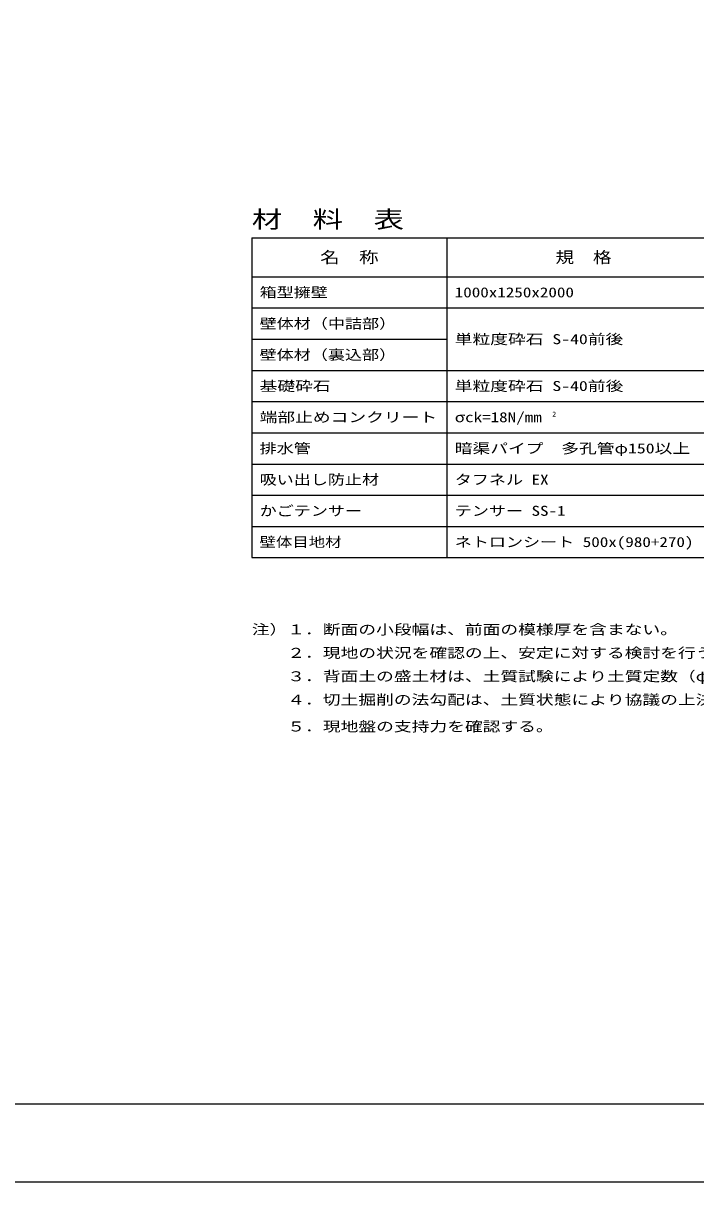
# Model space of a CAD drawing. Units: millimetres at full size; details may follow other scales. Extents: x 0 to 42050, y 0 to 29700.
# Drawn here: x 26121 to 34739, y 0 to 14850 of the extents above; entities that cross this region are included whole.
import ezdxf
from ezdxf.enums import TextEntityAlignment as Align

# ---------------------------------------------------------------- set-up
doc = ezdxf.new("R2010")
doc.units = ezdxf.units.MM
for name, color, linetype in [('D-DOC', 7, 'Continuous'), ('D-MTR', 7, 'Continuous'), ('D-MTR-TXT', 7, 'Continuous')]:
    doc.layers.add(name, color=color, linetype=linetype)
for name, color, linetype, lineweight in [('D-MTR-FRAM', 7, 'Continuous', 25), ('D-MTR-LINE', 7, 'Continuous', 25), ('D-TTL', 2, 'Continuous', 25)]:
    doc.layers.add(name, color=color, linetype=linetype, lineweight=lineweight)
doc.styles.add('ＭＳ ゴシック', font='')
doc.styles.get('ＭＳ ゴシック').set_extended_font_data('MS Gothic')

msp = doc.modelspace()

# ---------------------------------------------------------------- linework, layer by layer
at = {"layer": 'D-MTR-FRAM'}
for p, q in [((29050, 12100), (39050, 12100)), ((29050, 12100), (29050, 8000)), ((29050, 8000), (39050, 8000))]:
    msp.add_line(p, q, dxfattribs=at)
at = {"layer": 'D-MTR-LINE'}
for p, q in [((31550, 12100), (31550, 8000)), ((29050, 11600), (39050, 11600)), ((29050, 11200), (39050, 11200)), ((29050, 10800), (31550, 10800)), ((29050, 10400), (39050, 10400)), ((29050, 10000), (39050, 10000)), ((29050, 9600), (39050, 9600)), ((29050, 9200), (39050, 9200)), ((29050, 8800), (39050, 8800)), ((29050, 8400), (39050, 8400))]:
    msp.add_line(p, q, dxfattribs=at)
at = {"layer": 'D-TTL'}
for points in [[(0, 0), (42050, 0), (42050, 29700), (0, 29700)], [(1000, 1000), (41050, 1000), (41050, 28700), (1000, 28700)]]:
    msp.add_lwpolyline(points, close=True, dxfattribs=at)

# ---------------------------------------------------------------- texts
at = {"layer": 'D-DOC', "style": 'ＭＳ ゴシック', "width": 1.3}
for s, p in [('注）１．断面の小段幅は、前面の模様厚を含まない。', (29050, 6976.667)), ('\u3000\u3000２．現地の状況を確認の上、安定に対する検討を行う。', (29050, 6676.667)), ('\u3000\u3000３．背面土の盛土材は、土質試験により土質定数（φ、Ｃ、γ）を確認する。', (29050, 6376.667)), ('\u3000\u3000４．切土掘削の法勾配は、土質状態により協議の上決定する。', (29050, 6076.667)), ('\u3000\u3000５．現地盤の支持力を確認する。', (29050.698, 5733.399))]:
    msp.add_text(s, height=128.3, dxfattribs=at).set_placement(p, align=Align.BOTTOM_LEFT)
at = {"layer": 'D-MTR', "style": 'ＭＳ ゴシック', "width": 1.3}
msp.add_text('材\u3000料\u3000表', height=219.9, dxfattribs=at).set_placement((29050, 12160), align=Align.BOTTOM_LEFT)
at = {"layer": 'D-MTR-TXT', "style": 'ＭＳ ゴシック'}
for s, width, p in [('名\u3000称', 1.25, (30300, 11850)), ('規\u3000格', 1.2, (33300, 11850))]:
    msp.add_text(s, height=146.6, dxfattribs=dict(at, width=width)).set_placement(p, align=Align.MIDDLE_CENTER)
for s, width, p in [('箱型擁壁', 1.25, (29150, 11400)), ('1000x1250x2000', 1.25, (31650, 11400)), ('壁体材（中詰部）', 1.25, (29150, 11000)), ('単粒度砕石 S-40前後', 1.3, (31650, 10800)), ('壁体材（裏込部）', 1.25, (29150, 10600)), ('基礎砕石', 1.3, (29150, 10200)), ('単粒度砕石 S-40前後', 1.3, (31650, 10200)), ('端部止めコンクリート', 1.3, (29150, 9800)), ('σck=18N/mm', 1.25, (31650, 9800)), ('排水管', 1.25, (29150, 9400)), ('暗渠パイプ\u3000多孔管φ150以上', 1.3, (31650, 9400)), ('吸い出し防止材', 1.25, (29150, 9000)), ('タフネル EX', 1.25, (31650, 9000)), ('かごテンサー', 1.25, (29150, 8600)), ('テンサー SS-1', 1.25, (31650, 8600)), ('壁体目地材', 1.2, (29150, 8200)), ('ネトロンシート 500x(980+270)', 1.25, (31650, 8200))]:
    msp.add_text(s, height=128.3, dxfattribs=dict(at, width=width)).set_placement(p, align=Align.MIDDLE_LEFT)
at = {"layer": 'D-MTR-TXT', "style": 'ＭＳ ゴシック', "width": 1.15}
msp.add_text('2', height=64.15, dxfattribs=at).set_placement((32900, 9788.333), align=Align.BOTTOM_LEFT)

doc.saveas('drawing.dxf')
